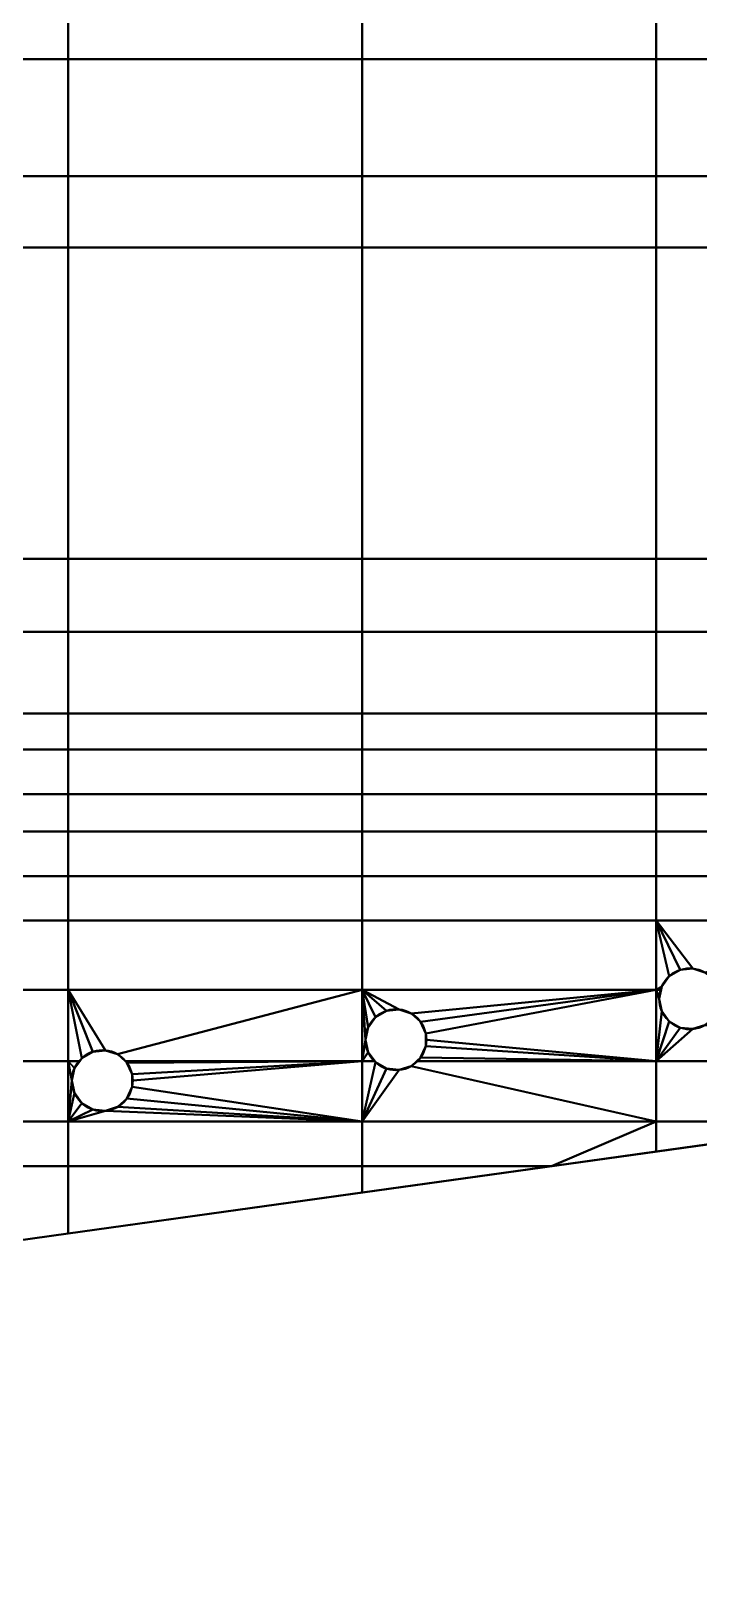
# Model space of a CAD drawing. Header units: millimetres. Extents: x 0 to 430, y 0 to 190.
# Drawn here: x 171 to 216, y 0.2 to 105.4 of the extents above; entities that cross this region are included whole.
import ezdxf

# ---------------------------------------------------------------- set-up
doc = ezdxf.new("R2010")
doc.units = ezdxf.units.MM
doc.layers.add('1', color=7, linetype='Continuous', true_color=0xffffff)

# ---------------------------------------------------------------- blocks, each defined once
blk = doc.blocks.new('UG_SURFACE_001')
at = {"layer": '1', "color": 252, "linetype": 'Continuous', "lineweight": 35}
for points in [[(173.519492, 113.211535, 3.5), (163.865298, 113.211535, 3.5), (163.865298, 103.461534, 3.5), (173.519492, 103.461534, 3.5)], [(173.519492, 103.461534, 1.5), (163.865298, 103.461534, 1.5), (163.865298, 113.211535, 1.5), (173.519492, 113.211535, 1.5)], [(193.349123, 113.211535, 3.5), (173.519492, 113.211535, 3.5), (173.519492, 103.461534, 3.5), (193.349123, 103.461534, 3.5)], [(193.349123, 103.461534, 1.5), (173.519492, 103.461534, 1.5), (173.519492, 113.211535, 1.5), (193.349123, 113.211535, 1.5)], [(213.178769, 113.211535, 3.5), (193.349123, 113.211535, 3.5), (193.349123, 103.461534, 3.5), (213.178769, 103.461534, 3.5)], [(213.178769, 103.461534, 1.5), (193.349123, 103.461534, 1.5), (193.349123, 113.211535, 1.5), (213.178769, 113.211535, 1.5)], [(233.008415, 113.211535, 3.5), (213.178769, 113.211535, 3.5), (213.178769, 103.461534, 3.5), (233.008415, 103.461534, 3.5)], [(233.008415, 103.461534, 1.5), (213.178769, 103.461534, 1.5), (213.178769, 113.211535, 1.5), (233.008415, 113.211535, 1.5)], [(173.519492, 103.461534, 3.5), (163.865298, 103.461534, 3.5), (163.865298, 95.571034, 3.5), (173.519492, 95.571034, 3.5)], [(173.519492, 95.571034, 1.5), (163.865298, 95.571034, 1.5), (163.865298, 103.461534, 1.5), (173.519492, 103.461534, 1.5)], [(193.349123, 103.461534, 3.5), (173.519492, 103.461534, 3.5), (173.519492, 95.571034, 3.5), (193.349123, 95.571034, 3.5)], [(193.349123, 95.571034, 1.5), (173.519492, 95.571034, 1.5), (173.519492, 103.461534, 1.5), (193.349123, 103.461534, 1.5)], [(213.178769, 103.461534, 3.5), (193.349123, 103.461534, 3.5), (193.349123, 95.571034, 3.5), (213.178769, 95.571034, 3.5)], [(213.178769, 95.571034, 1.5), (193.349123, 95.571034, 1.5), (193.349123, 103.461534, 1.5), (213.178769, 103.461534, 1.5)], [(233.008415, 103.461534, 3.5), (213.178769, 103.461534, 3.5), (213.178769, 95.571034, 3.5), (233.008415, 95.571034, 3.5)], [(233.008415, 95.571034, 1.5), (213.178769, 95.571034, 1.5), (213.178769, 103.461534, 1.5), (233.008415, 103.461534, 1.5)], [(173.519492, 95.571034, 3.5), (163.865298, 95.571034, 3.5), (163.865298, 90.742782, 3.5), (173.519492, 90.742782, 3.5)], [(173.519492, 90.742782, 1.5), (163.865298, 90.742782, 1.5), (163.865298, 95.571034, 1.5), (173.519492, 95.571034, 1.5)], [(193.349123, 95.571034, 3.5), (173.519492, 95.571034, 3.5), (173.519492, 90.742782, 3.5), (193.349123, 90.742782, 3.5)], [(193.349123, 90.742782, 1.5), (173.519492, 90.742782, 1.5), (173.519492, 95.571034, 1.5), (193.349123, 95.571034, 1.5)], [(213.178769, 95.571034, 3.5), (193.349123, 95.571034, 3.5), (193.349123, 90.742782, 3.5), (213.178769, 90.742782, 3.5)], [(213.178769, 90.742782, 1.5), (193.349123, 90.742782, 1.5), (193.349123, 95.571034, 1.5), (213.178769, 95.571034, 1.5)], [(233.008415, 95.571034, 3.5), (213.178769, 95.571034, 3.5), (213.178769, 90.742782, 3.5), (233.008415, 90.742782, 3.5)], [(233.008415, 90.742782, 1.5), (213.178769, 90.742782, 1.5), (213.178769, 95.571034, 1.5), (233.008415, 95.571034, 1.5)], [(173.519492, 90.742782, 3.5), (163.865298, 90.742782, 3.5), (163.865298, 69.739752, 3.5), (173.519492, 69.739752, 3.5)], [(173.519492, 69.739752, 1.5), (163.865298, 69.739752, 1.5), (163.865298, 90.742782, 1.5), (173.519492, 90.742782, 1.5)], [(193.349123, 90.742782, 3.5), (173.519492, 90.742782, 3.5), (173.519492, 69.739752, 3.5), (193.349123, 69.739752, 3.5)], [(193.349123, 69.739752, 1.5), (173.519492, 69.739752, 1.5), (173.519492, 90.742782, 1.5), (193.349123, 90.742782, 1.5)], [(213.178769, 90.742782, 3.5), (193.349123, 90.742782, 3.5), (193.349123, 69.739752, 3.5), (213.178769, 69.739752, 3.5)], [(213.178769, 69.739752, 1.5), (193.349123, 69.739752, 1.5), (193.349123, 90.742782, 1.5), (213.178769, 90.742782, 1.5)], [(233.008415, 90.742782, 3.5), (213.178769, 90.742782, 3.5), (213.178769, 69.739752, 3.5), (233.008415, 69.739752, 3.5)], [(233.008415, 69.739752, 1.5), (213.178769, 69.739752, 1.5), (213.178769, 90.742782, 1.5), (233.008415, 90.742782, 1.5)], [(173.519492, 69.739752, 3.5), (163.865298, 69.739752, 3.5), (163.865298, 64.802021, 3.5), (173.519492, 64.802021, 3.5)], [(173.519492, 64.802021, 1.5), (163.865298, 64.802021, 1.5), (163.865298, 69.739752, 1.5), (173.519492, 69.739752, 1.5)], [(193.349123, 69.739752, 3.5), (173.519492, 69.739752, 3.5), (173.519492, 64.802021, 3.5), (193.349123, 64.802021, 3.5)], [(193.349123, 64.802021, 1.5), (173.519492, 64.802021, 1.5), (173.519492, 69.739752, 1.5), (193.349123, 69.739752, 1.5)], [(213.178769, 69.739752, 3.5), (193.349123, 69.739752, 3.5), (193.349123, 64.802021, 3.5), (213.178769, 64.802021, 3.5)], [(213.178769, 64.802021, 1.5), (193.349123, 64.802021, 1.5), (193.349123, 69.739752, 1.5), (213.178769, 69.739752, 1.5)], [(233.008415, 69.739752, 3.5), (213.178769, 69.739752, 3.5), (213.178769, 64.802021, 3.5), (233.008415, 64.802021, 3.5)], [(233.008415, 64.802021, 1.5), (213.178769, 64.802021, 1.5), (213.178769, 69.739752, 1.5), (233.008415, 69.739752, 1.5)], [(173.519492, 64.802021, 3.5), (163.865298, 64.802021, 3.5), (163.865298, 59.30049, 3.5), (173.519492, 59.30049, 3.5)], [(173.519492, 59.30049, 1.5), (163.865298, 59.30049, 1.5), (163.865298, 64.802021, 1.5), (173.519492, 64.802021, 1.5)], [(193.349123, 64.802021, 3.5), (173.519492, 64.802021, 3.5), (173.519492, 59.30049, 3.5), (193.349123, 59.30049, 3.5)], [(193.349123, 59.30049, 1.5), (173.519492, 59.30049, 1.5), (173.519492, 64.802021, 1.5), (193.349123, 64.802021, 1.5)], [(213.178769, 64.802021, 3.5), (193.349123, 64.802021, 3.5), (193.349123, 59.30049, 3.5), (213.178769, 59.30049, 3.5)], [(213.178769, 59.30049, 1.5), (193.349123, 59.30049, 1.5), (193.349123, 64.802021, 1.5), (213.178769, 64.802021, 1.5)], [(233.008415, 64.802021, 3.5), (213.178769, 64.802021, 3.5), (213.178769, 59.30049, 3.5), (233.008415, 59.30049, 3.5)], [(233.008415, 59.30049, 1.5), (213.178769, 59.30049, 1.5), (213.178769, 64.802021, 1.5), (233.008415, 64.802021, 1.5)], [(173.519492, 59.30049, 3.5), (163.865298, 59.30049, 3.5), (163.865298, 56.87429, 3.5), (173.519492, 56.87429, 3.5)], [(173.519492, 56.87429, 1.5), (163.865298, 56.87429, 1.5), (163.865298, 59.30049, 1.5), (173.519492, 59.30049, 1.5)], [(193.349123, 59.30049, 3.5), (173.519492, 59.30049, 3.5), (173.519492, 56.87429, 3.5), (193.349123, 56.87429, 3.5)], [(193.349123, 56.87429, 1.5), (173.519492, 56.87429, 1.5), (173.519492, 59.30049, 1.5), (193.349123, 59.30049, 1.5)], [(213.178769, 59.30049, 3.5), (193.349123, 59.30049, 3.5), (193.349123, 56.87429, 3.5), (213.178769, 56.87429, 3.5)], [(213.178769, 56.87429, 1.5), (193.349123, 56.87429, 1.5), (193.349123, 59.30049, 1.5), (213.178769, 59.30049, 1.5)], [(233.008415, 59.30049, 3.5), (213.178769, 59.30049, 3.5), (213.178769, 56.87429, 3.5), (233.008415, 56.87429, 3.5)], [(233.008415, 56.87429, 1.5), (213.178769, 56.87429, 1.5), (213.178769, 59.30049, 1.5), (233.008415, 59.30049, 1.5)], [(173.519492, 56.87429, 3.5), (163.865298, 56.87429, 3.5), (163.865298, 53.849254, 3.5), (173.519492, 53.849254, 3.5)], [(173.519492, 53.849254, 1.5), (163.865298, 53.849254, 1.5), (163.865298, 56.87429, 1.5), (173.519492, 56.87429, 1.5)], [(193.349123, 56.87429, 3.5), (173.519492, 56.87429, 3.5), (173.519492, 53.849254, 3.5), (193.349123, 53.849254, 3.5)], [(193.349123, 53.849254, 1.5), (173.519492, 53.849254, 1.5), (173.519492, 56.87429, 1.5), (193.349123, 56.87429, 1.5)], [(213.178769, 56.87429, 3.5), (193.349123, 56.87429, 3.5), (193.349123, 53.849254, 3.5), (213.178769, 53.849254, 3.5)], [(213.178769, 53.849254, 1.5), (193.349123, 53.849254, 1.5), (193.349123, 56.87429, 1.5), (213.178769, 56.87429, 1.5)], [(233.008415, 56.87429, 3.5), (213.178769, 56.87429, 3.5), (213.178769, 53.849254, 3.5), (233.008415, 53.849254, 3.5)], [(233.008415, 53.849254, 1.5), (213.178769, 53.849254, 1.5), (213.178769, 56.87429, 1.5), (233.008415, 56.87429, 1.5)], [(173.519492, 53.849254, 3.5), (163.865298, 53.849254, 3.5), (163.865298, 51.337224, 3.5), (173.519492, 51.337224, 3.5)], [(173.519492, 51.337224, 1.5), (163.865298, 51.337224, 1.5), (163.865298, 53.849254, 1.5), (173.519492, 53.849254, 1.5)], [(193.349123, 53.849254, 3.5), (173.519492, 53.849254, 3.5), (173.519492, 51.337224, 3.5), (193.349123, 51.337224, 3.5)], [(193.349123, 51.337224, 1.5), (173.519492, 51.337224, 1.5), (173.519492, 53.849254, 1.5), (193.349123, 53.849254, 1.5)], [(213.178769, 53.849254, 3.5), (193.349123, 53.849254, 3.5), (193.349123, 51.337224, 3.5), (213.178769, 51.337224, 3.5)], [(213.178769, 51.337224, 1.5), (193.349123, 51.337224, 1.5), (193.349123, 53.849254, 1.5), (213.178769, 53.849254, 1.5)], [(233.008415, 53.849254, 3.5), (213.178769, 53.849254, 3.5), (213.178769, 51.337224, 3.5), (233.008415, 51.337224, 3.5)], [(233.008415, 51.337224, 1.5), (213.178769, 51.337224, 1.5), (213.178769, 53.849254, 1.5), (233.008415, 53.849254, 1.5)], [(173.519492, 51.337224, 3.5), (163.865298, 51.337224, 3.5), (163.865298, 48.325192, 3.5), (173.519492, 48.325192, 3.5)], [(173.519492, 48.325192, 1.5), (163.865298, 48.325192, 1.5), (163.865298, 51.337224, 1.5), (173.519492, 51.337224, 1.5)], [(193.349123, 51.337224, 3.5), (173.519492, 51.337224, 3.5), (173.519492, 48.325192, 3.5), (193.349123, 48.325192, 3.5)], [(193.349123, 48.325192, 1.5), (173.519492, 48.325192, 1.5), (173.519492, 51.337224, 1.5), (193.349123, 51.337224, 1.5)], [(213.178769, 51.337224, 3.5), (193.349123, 51.337224, 3.5), (193.349123, 48.325192, 3.5), (213.178769, 48.325192, 3.5)], [(213.178769, 48.325192, 1.5), (193.349123, 48.325192, 1.5), (193.349123, 51.337224, 1.5), (213.178769, 51.337224, 1.5)], [(233.008415, 51.337224, 3.5), (213.178769, 51.337224, 3.5), (213.178769, 48.325192, 3.5), (233.008415, 48.325192, 3.5)], [(233.008415, 48.325192, 1.5), (213.178769, 48.325192, 1.5), (213.178769, 51.337224, 1.5), (233.008415, 51.337224, 1.5)], [(173.519492, 48.325192, 3.5), (163.865298, 48.325192, 3.5), (163.865298, 45.313161, 3.5), (173.519492, 45.313161, 3.5)], [(173.519492, 45.313161, 1.5), (163.865298, 45.313161, 1.5), (163.865298, 48.325192, 1.5), (173.519492, 48.325192, 1.5)], [(193.349123, 48.325192, 3.5), (173.519492, 48.325192, 3.5), (173.519492, 45.313161, 3.5), (193.349123, 45.313161, 3.5)], [(193.349123, 45.313161, 1.5), (173.519492, 45.313161, 1.5), (173.519492, 48.325192, 1.5), (193.349123, 48.325192, 1.5)], [(213.178769, 48.325192, 3.5), (193.349123, 48.325192, 3.5), (193.349123, 45.313161, 3.5), (213.178769, 45.313161, 3.5)], [(213.178769, 45.313161, 1.5), (193.349123, 45.313161, 1.5), (193.349123, 48.325192, 1.5), (213.178769, 48.325192, 1.5)], [(233.008415, 48.325192, 3.5), (213.178769, 48.325192, 3.5), (213.178769, 45.313161, 3.5), (233.008415, 45.313161, 3.5)], [(233.008415, 45.313161, 1.5), (213.178769, 45.313161, 1.5), (213.178769, 48.325192, 1.5), (233.008415, 48.325192, 1.5)], [(173.519492, 45.313161, 3.5), (163.865298, 45.313161, 3.5), (163.865298, 40.638197, 3.5), (173.519492, 40.638197, 3.5)], [(173.519492, 40.638197, 1.5), (163.865298, 40.638197, 1.5), (163.865298, 45.313161, 1.5), (173.519492, 45.313161, 1.5)], [(193.349123, 45.313161, 3.5), (173.519492, 45.313161, 3.5), (173.519492, 40.638197, 3.5), (193.349123, 40.638197, 3.5)], [(193.349123, 40.638197, 1.5), (173.519492, 40.638197, 1.5), (173.519492, 45.313161, 1.5), (193.349123, 45.313161, 1.5)], [(213.178769, 45.313161, 3.5), (193.349123, 45.313161, 3.5), (193.349123, 40.638197, 3.5), (213.178769, 40.638197, 3.5)], [(213.178769, 40.638197, 1.5), (193.349123, 40.638197, 1.5), (193.349123, 45.313161, 1.5), (213.178769, 45.313161, 1.5)], [(213.178769, 45.313161, 3.5), (214.796811, 41.988764, 3.5), (215.644583, 42.077869, 3.5)], [(215.644583, 42.077869, 3.5), (216.455311, 41.81445, 3.5), (233.008415, 45.313161, 3.5), (213.178769, 45.313161, 3.5)], [(213.178769, 45.313161, 3.5), (213.178769, 40.638197, 3.5), (213.557541, 40.872909, 3.5), (214.058578, 41.562546, 3.5)], [(214.058578, 41.562546, 3.5), (214.796811, 41.988764, 3.5), (213.178769, 45.313161, 3.5)], [(213.178769, 45.313161, 1.5), (233.008415, 45.313161, 1.5), (216.455311, 41.81445, 1.5), (215.644583, 42.077869, 1.5)], [(213.178769, 45.313161, 1.5), (214.796811, 41.988764, 1.5), (214.058578, 41.562546, 1.5)], [(214.058578, 41.562546, 1.5), (213.557541, 40.872909, 1.5), (213.178769, 40.638197, 1.5), (213.178769, 45.313161, 1.5)], [(215.644583, 42.077869, 1.5), (214.796811, 41.988764, 1.5), (213.178769, 45.313161, 1.5)], [(215.644583, 42.077869, 1.5), (215.644583, 42.077869, 3.5), (214.796811, 41.988764, 3.5), (214.796811, 41.988764, 1.5)], [(216.455311, 41.81445, 1.5), (216.455311, 41.81445, 3.5), (215.644583, 42.077869, 3.5), (215.644583, 42.077869, 1.5)], [(214.058578, 41.562546, 1.5), (214.058578, 41.562546, 3.5), (213.557541, 40.872909, 3.5), (213.557541, 40.872909, 1.5)], [(214.796811, 41.988764, 1.5), (214.796811, 41.988764, 3.5), (214.058578, 41.562546, 3.5), (214.058578, 41.562546, 1.5)], [(173.519492, 40.638197, 3.5), (163.865298, 40.638197, 3.5), (163.865298, 35.826165, 3.5), (173.519492, 35.826165, 3.5)], [(173.519492, 35.826165, 1.5), (163.865298, 35.826165, 1.5), (163.865298, 40.638197, 1.5), (173.519492, 40.638197, 1.5)], [(173.519492, 40.638197, 3.5), (175.180092, 36.464699, 3.5), (176.027864, 36.553804, 3.5)], [(176.027864, 36.553804, 3.5), (176.838577, 36.290385, 3.5), (193.349123, 40.638197, 3.5), (173.519492, 40.638197, 3.5)], [(173.519492, 40.638197, 3.5), (173.519492, 35.826165, 3.5), (174.287602, 35.826165, 3.5), (174.441859, 36.038481, 3.5)], [(174.441859, 36.038481, 3.5), (175.180092, 36.464699, 3.5), (173.519492, 40.638197, 3.5)], [(173.519492, 40.638197, 1.5), (193.349123, 40.638197, 1.5), (176.838577, 36.290385, 1.5), (176.027864, 36.553804, 1.5)], [(173.519492, 40.638197, 1.5), (175.180092, 36.464699, 1.5), (174.441859, 36.038481, 1.5)], [(176.027864, 36.553804, 1.5), (175.180092, 36.464699, 1.5), (173.519492, 40.638197, 1.5)], [(174.441859, 36.038481, 1.5), (174.287602, 35.826165, 1.5), (173.519492, 35.826165, 1.5), (173.519492, 40.638197, 1.5)], [(176.838577, 36.290385, 3.5), (177.354157, 35.826165, 3.5), (193.349123, 35.826165, 3.5), (193.349123, 40.638197, 3.5)], [(193.349123, 40.638197, 1.5), (193.349123, 35.826165, 1.5), (177.354157, 35.826165, 1.5), (176.838577, 36.290385, 1.5)], [(193.349123, 40.638197, 3.5), (194.988459, 39.226733, 3.5), (195.836231, 39.315835, 3.5)], [(193.349123, 40.638197, 3.5), (193.349123, 35.826165, 3.5), (193.57194, 37.277065, 3.5)], [(195.836231, 39.315835, 3.5), (196.646944, 39.052419, 3.5), (213.178769, 40.638197, 3.5), (193.349123, 40.638197, 3.5)], [(193.349123, 40.638197, 3.5), (193.749174, 38.110875, 3.5), (194.250226, 38.800512, 3.5)], [(194.250226, 38.800512, 3.5), (194.988459, 39.226733, 3.5), (193.349123, 40.638197, 3.5)], [(193.57194, 37.277065, 3.5), (193.749174, 38.110875, 3.5), (193.349123, 40.638197, 3.5)], [(193.349123, 40.638197, 1.5), (193.749174, 38.110875, 1.5), (193.57194, 37.277065, 1.5)], [(193.349123, 40.638197, 1.5), (213.178769, 40.638197, 1.5), (196.646944, 39.052419, 1.5), (195.836231, 39.315835, 1.5)], [(193.57194, 37.277065, 1.5), (193.349123, 35.826165, 1.5), (193.349123, 40.638197, 1.5)], [(193.349123, 40.638197, 1.5), (194.988459, 39.226733, 1.5), (194.250226, 38.800512, 1.5)], [(195.836231, 39.315835, 1.5), (194.988459, 39.226733, 1.5), (193.349123, 40.638197, 1.5)], [(194.250226, 38.800512, 1.5), (193.749174, 38.110875, 1.5), (193.349123, 40.638197, 1.5)], [(213.178769, 40.638197, 3.5), (196.646944, 39.052419, 3.5), (197.280422, 38.482025, 3.5)], [(197.280422, 38.482025, 1.5), (196.646944, 39.052419, 1.5), (213.178769, 40.638197, 1.5)], [(197.280422, 38.482025, 3.5), (197.627142, 37.703287, 3.5), (213.178769, 40.638197, 3.5)], [(197.627142, 37.703287, 1.5), (197.280422, 38.482025, 1.5), (213.178769, 40.638197, 1.5)], [(213.178769, 35.826165, 3.5), (213.178769, 40.638197, 3.5), (197.627142, 37.703287, 3.5), (197.627142, 36.850847, 3.5)], [(197.671935, 37.277065, 1.5), (197.627142, 37.703287, 1.5), (213.178769, 40.638197, 1.5), (213.178769, 35.826165, 1.5)], [(213.178769, 40.638197, 3.5), (213.507652, 40.638197, 3.5), (213.557541, 40.872909, 3.5)], [(213.557541, 40.872909, 1.5), (213.507652, 40.638197, 1.5), (213.178769, 40.638197, 1.5)], [(213.178769, 40.638197, 3.5), (213.178769, 35.826165, 3.5), (213.557541, 39.205287, 3.5), (213.380307, 40.039096, 3.5)], [(213.380307, 40.039096, 3.5), (213.507652, 40.638197, 3.5), (213.178769, 40.638197, 3.5)], [(213.178769, 40.638197, 1.5), (213.507652, 40.638197, 1.5), (213.380307, 40.039096, 1.5)], [(213.380307, 40.039096, 1.5), (213.557541, 39.205287, 1.5), (213.178769, 35.826165, 1.5), (213.178769, 40.638197, 1.5)], [(213.507652, 40.638197, 3.5), (213.380307, 40.039096, 3.5), (213.380307, 40.039096, 1.5), (213.507652, 40.638197, 1.5)], [(213.380307, 40.039096, 1.5), (213.380307, 40.039096, 3.5), (213.557541, 39.205287, 3.5), (213.557541, 39.205287, 1.5)], [(213.507652, 40.638197, 1.5), (213.557541, 40.872909, 1.5), (213.557541, 40.872909, 3.5), (213.507652, 40.638197, 3.5)], [(194.988459, 39.226733, 1.5), (194.988459, 39.226733, 3.5), (194.250226, 38.800512, 3.5), (194.250226, 38.800512, 1.5)], [(195.836231, 39.315835, 1.5), (195.836231, 39.315835, 3.5), (194.988459, 39.226733, 3.5), (194.988459, 39.226733, 1.5)], [(196.646944, 39.052419, 1.5), (196.646944, 39.052419, 3.5), (195.836231, 39.315835, 3.5), (195.836231, 39.315835, 1.5)], [(197.280422, 38.482025, 1.5), (197.280422, 38.482025, 3.5), (196.646944, 39.052419, 3.5), (196.646944, 39.052419, 1.5)], [(214.058578, 38.51565, 3.5), (213.557541, 39.205287, 3.5), (213.178769, 35.826165, 3.5)], [(213.178769, 35.826165, 1.5), (213.557541, 39.205287, 1.5), (214.058578, 38.51565, 1.5)], [(213.557541, 39.205287, 1.5), (213.557541, 39.205287, 3.5), (214.058578, 38.51565, 3.5), (214.058578, 38.51565, 1.5)], [(193.749174, 38.110875, 1.5), (193.749174, 38.110875, 3.5), (193.57194, 37.277065, 3.5), (193.57194, 37.277065, 1.5)], [(194.250226, 38.800512, 1.5), (194.250226, 38.800512, 3.5), (193.749174, 38.110875, 3.5), (193.749174, 38.110875, 1.5)], [(197.627142, 37.703287, 1.5), (197.627142, 37.703287, 3.5), (197.280422, 38.482025, 3.5), (197.280422, 38.482025, 1.5)], [(213.178769, 35.826165, 3.5), (214.796811, 38.089432, 3.5), (214.058578, 38.51565, 3.5)], [(214.058578, 38.51565, 1.5), (214.796811, 38.089432, 1.5), (213.178769, 35.826165, 1.5)], [(213.178769, 35.826165, 3.5), (233.008415, 35.826165, 3.5), (216.455311, 38.263746, 3.5), (215.644583, 38.000327, 3.5)], [(215.644583, 38.000327, 1.5), (216.455311, 38.263746, 1.5), (233.008415, 35.826165, 1.5), (213.178769, 35.826165, 1.5)], [(215.644583, 38.000327, 3.5), (214.796811, 38.089432, 3.5), (213.178769, 35.826165, 3.5)], [(213.178769, 35.826165, 1.5), (214.796811, 38.089432, 1.5), (215.644583, 38.000327, 1.5)], [(214.058578, 38.51565, 1.5), (214.058578, 38.51565, 3.5), (214.796811, 38.089432, 3.5), (214.796811, 38.089432, 1.5)], [(214.796811, 38.089432, 1.5), (214.796811, 38.089432, 3.5), (215.644583, 38.000327, 3.5), (215.644583, 38.000327, 1.5)], [(215.644583, 38.000327, 1.5), (215.644583, 38.000327, 3.5), (216.455311, 38.263746, 3.5), (216.455311, 38.263746, 1.5)], [(193.349123, 35.826165, 3.5), (193.749174, 36.443256, 3.5), (193.57194, 37.277065, 3.5)], [(193.57194, 37.277065, 1.5), (193.749174, 36.443256, 1.5), (193.349123, 35.826165, 1.5)], [(193.57194, 37.277065, 1.5), (193.57194, 37.277065, 3.5), (193.749174, 36.443256, 3.5), (193.749174, 36.443256, 1.5)], [(213.178769, 35.826165, 3.5), (197.627142, 36.850847, 3.5), (197.280422, 36.072105, 3.5)], [(213.178769, 35.826165, 1.5), (197.280422, 36.072105, 1.5), (197.627142, 36.850847, 1.5)], [(197.280422, 36.072105, 1.5), (197.280422, 36.072105, 3.5), (197.627142, 36.850847, 3.5), (197.627142, 36.850847, 1.5)], [(197.627142, 37.703287, 3.5), (197.627142, 37.703287, 1.5), (197.671935, 37.277065, 1.5)], [(197.671935, 37.277065, 1.5), (197.627142, 36.850847, 3.5), (197.627142, 37.703287, 3.5)], [(213.178769, 35.826165, 1.5), (197.627142, 36.850847, 1.5), (197.671935, 37.277065, 1.5)], [(197.671935, 37.277065, 1.5), (197.627142, 36.850847, 1.5), (197.627142, 36.850847, 3.5)], [(173.519492, 35.826165, 3.5), (163.865298, 35.826165, 3.5), (163.865298, 31.753004, 3.5), (173.519492, 31.753004, 3.5)], [(173.519492, 31.753004, 1.5), (163.865298, 31.753004, 1.5), (163.865298, 35.826165, 1.5), (173.519492, 35.826165, 1.5)], [(173.763573, 34.515034, 3.5), (173.519492, 35.826165, 3.5), (173.519492, 31.753004, 3.5)], [(173.763573, 34.515034, 3.5), (173.940808, 35.348844, 3.5), (173.519492, 35.826165, 3.5)], [(173.940808, 35.348844, 3.5), (174.287602, 35.826165, 3.5), (173.519492, 35.826165, 3.5)], [(173.519492, 31.753004, 1.5), (173.519492, 35.826165, 1.5), (173.763573, 34.515034, 1.5)], [(173.519492, 35.826165, 1.5), (173.940808, 35.348844, 1.5), (173.763573, 34.515034, 1.5)], [(173.519492, 35.826165, 1.5), (174.287602, 35.826165, 1.5), (173.940808, 35.348844, 1.5)], [(174.287602, 35.826165, 3.5), (173.940808, 35.348844, 3.5), (173.940808, 35.348844, 1.5), (174.287602, 35.826165, 1.5)], [(174.287602, 35.826165, 1.5), (174.441859, 36.038481, 1.5), (174.441859, 36.038481, 3.5), (174.287602, 35.826165, 3.5)], [(175.180092, 36.464699, 1.5), (175.180092, 36.464699, 3.5), (174.441859, 36.038481, 3.5), (174.441859, 36.038481, 1.5)], [(176.027864, 36.553804, 1.5), (176.027864, 36.553804, 3.5), (175.180092, 36.464699, 3.5), (175.180092, 36.464699, 1.5)], [(176.838577, 36.290385, 1.5), (176.838577, 36.290385, 3.5), (176.027864, 36.553804, 3.5), (176.027864, 36.553804, 1.5)], [(177.354157, 35.826165, 3.5), (176.838577, 36.290385, 3.5), (176.838577, 36.290385, 1.5), (177.354157, 35.826165, 1.5)], [(193.349123, 35.826165, 3.5), (177.354157, 35.826165, 3.5), (177.47207, 35.719994, 3.5)], [(177.47207, 35.719994, 1.5), (177.354157, 35.826165, 1.5), (193.349123, 35.826165, 1.5)], [(177.354157, 35.826165, 1.5), (177.47207, 35.719994, 1.5), (177.47207, 35.719994, 3.5), (177.354157, 35.826165, 3.5)], [(193.349123, 35.826165, 3.5), (177.47207, 35.719994, 3.5), (177.81879, 34.941252, 3.5)], [(177.81879, 34.941252, 1.5), (177.47207, 35.719994, 1.5), (193.349123, 35.826165, 1.5)], [(177.81879, 34.941252, 3.5), (177.81879, 34.088816, 3.5), (193.349123, 31.753004, 3.5), (193.349123, 35.826165, 3.5)], [(193.349123, 35.826165, 1.5), (193.349123, 31.753004, 1.5), (177.81879, 34.088816, 1.5), (177.863583, 34.515034, 1.5)], [(177.863583, 34.515034, 1.5), (177.81879, 34.941252, 1.5), (193.349123, 35.826165, 1.5)], [(193.349123, 35.826165, 3.5), (194.197521, 35.826165, 3.5), (193.749174, 36.443256, 3.5)], [(193.749174, 36.443256, 1.5), (194.197521, 35.826165, 1.5), (193.349123, 35.826165, 1.5)], [(194.250226, 35.753619, 3.5), (194.197521, 35.826165, 3.5), (193.349123, 35.826165, 3.5), (193.349123, 31.753004, 3.5)], [(193.349123, 31.753004, 1.5), (193.349123, 35.826165, 1.5), (194.197521, 35.826165, 1.5), (194.250226, 35.753619, 1.5)], [(193.349123, 31.753004, 3.5), (194.988459, 35.327401, 3.5), (194.250226, 35.753619, 3.5)], [(194.250226, 35.753619, 1.5), (194.988459, 35.327401, 1.5), (193.349123, 31.753004, 1.5)], [(194.197521, 35.826165, 1.5), (193.749174, 36.443256, 1.5), (193.749174, 36.443256, 3.5), (194.197521, 35.826165, 3.5)], [(194.197521, 35.826165, 3.5), (194.250226, 35.753619, 3.5), (194.250226, 35.753619, 1.5), (194.197521, 35.826165, 1.5)], [(194.250226, 35.753619, 1.5), (194.250226, 35.753619, 3.5), (194.988459, 35.327401, 3.5), (194.988459, 35.327401, 1.5)], [(213.178769, 31.753004, 3.5), (213.178769, 35.826165, 3.5), (197.007284, 35.826165, 3.5), (196.646944, 35.501715, 3.5)], [(196.646944, 35.501715, 1.5), (197.007284, 35.826165, 1.5), (213.178769, 35.826165, 1.5), (213.178769, 31.753004, 1.5)], [(197.007284, 35.826165, 1.5), (196.646944, 35.501715, 1.5), (196.646944, 35.501715, 3.5), (197.007284, 35.826165, 3.5)], [(197.280422, 36.072105, 3.5), (197.007284, 35.826165, 3.5), (213.178769, 35.826165, 3.5)], [(213.178769, 35.826165, 1.5), (197.007284, 35.826165, 1.5), (197.280422, 36.072105, 1.5)], [(197.007284, 35.826165, 3.5), (197.280422, 36.072105, 3.5), (197.280422, 36.072105, 1.5), (197.007284, 35.826165, 1.5)], [(233.008415, 35.826165, 3.5), (213.178769, 35.826165, 3.5), (213.178769, 31.753004, 3.5), (227.721855, 31.753004, 3.5)], [(227.721855, 31.753004, 1.5), (213.178769, 31.753004, 1.5), (213.178769, 35.826165, 1.5), (233.008415, 35.826165, 1.5)], [(173.940808, 35.348844, 1.5), (173.940808, 35.348844, 3.5), (173.763573, 34.515034, 3.5), (173.763573, 34.515034, 1.5)], [(177.81879, 34.941252, 1.5), (177.81879, 34.941252, 3.5), (177.47207, 35.719994, 3.5), (177.47207, 35.719994, 1.5)], [(177.81879, 34.088816, 3.5), (177.81879, 34.941252, 3.5), (177.863583, 34.515034, 1.5)], [(177.81879, 34.941252, 3.5), (177.81879, 34.941252, 1.5), (177.863583, 34.515034, 1.5)], [(193.349123, 31.753004, 3.5), (213.178769, 31.753004, 3.5), (196.646944, 35.501715, 3.5), (195.836231, 35.238296, 3.5)], [(195.836231, 35.238296, 1.5), (196.646944, 35.501715, 1.5), (213.178769, 31.753004, 1.5), (193.349123, 31.753004, 1.5)], [(195.836231, 35.238296, 3.5), (194.988459, 35.327401, 3.5), (193.349123, 31.753004, 3.5)], [(193.349123, 31.753004, 1.5), (194.988459, 35.327401, 1.5), (195.836231, 35.238296, 1.5)], [(194.988459, 35.327401, 1.5), (194.988459, 35.327401, 3.5), (195.836231, 35.238296, 3.5), (195.836231, 35.238296, 1.5)], [(195.836231, 35.238296, 1.5), (195.836231, 35.238296, 3.5), (196.646944, 35.501715, 3.5), (196.646944, 35.501715, 1.5)], [(173.519492, 31.753004, 3.5), (173.940808, 33.681225, 3.5), (173.763573, 34.515034, 3.5)], [(173.763573, 34.515034, 1.5), (173.940808, 33.681225, 1.5), (173.519492, 31.753004, 1.5)], [(174.441859, 32.991588, 3.5), (173.940808, 33.681225, 3.5), (173.519492, 31.753004, 3.5)], [(173.519492, 31.753004, 1.5), (173.940808, 33.681225, 1.5), (174.441859, 32.991588, 1.5)], [(173.763573, 34.515034, 1.5), (173.763573, 34.515034, 3.5), (173.940808, 33.681225, 3.5), (173.940808, 33.681225, 1.5)], [(173.940808, 33.681225, 1.5), (173.940808, 33.681225, 3.5), (174.441859, 32.991588, 3.5), (174.441859, 32.991588, 1.5)], [(193.349123, 31.753004, 3.5), (177.81879, 34.088816, 3.5), (177.47207, 33.310074, 3.5)], [(193.349123, 31.753004, 1.5), (177.47207, 33.310074, 1.5), (177.81879, 34.088816, 1.5)], [(177.47207, 33.310074, 1.5), (177.47207, 33.310074, 3.5), (177.81879, 34.088816, 3.5), (177.81879, 34.088816, 1.5)], [(177.863583, 34.515034, 1.5), (177.81879, 34.088816, 1.5), (177.81879, 34.088816, 3.5)], [(173.519492, 31.753004, 3.5), (175.180092, 32.56537, 3.5), (174.441859, 32.991588, 3.5)], [(174.441859, 32.991588, 1.5), (175.180092, 32.56537, 1.5), (173.519492, 31.753004, 1.5)], [(174.441859, 32.991588, 1.5), (174.441859, 32.991588, 3.5), (175.180092, 32.56537, 3.5), (175.180092, 32.56537, 1.5)], [(193.349123, 31.753004, 3.5), (176.838577, 32.739684, 3.5), (176.027864, 32.476265, 3.5)], [(176.027864, 32.476265, 1.5), (176.838577, 32.739684, 1.5), (193.349123, 31.753004, 1.5)], [(176.027864, 32.476265, 1.5), (176.027864, 32.476265, 3.5), (176.838577, 32.739684, 3.5), (176.838577, 32.739684, 1.5)], [(177.47207, 33.310074, 3.5), (176.838577, 32.739684, 3.5), (193.349123, 31.753004, 3.5)], [(193.349123, 31.753004, 1.5), (176.838577, 32.739684, 1.5), (177.47207, 33.310074, 1.5)], [(176.838577, 32.739684, 1.5), (176.838577, 32.739684, 3.5), (177.47207, 33.310074, 3.5), (177.47207, 33.310074, 1.5)], [(173.519492, 31.753004, 3.5), (163.865298, 31.753004, 3.5), (163.865298, 28.74097, 3.5), (173.519492, 28.74097, 3.5)], [(173.519492, 28.74097, 1.5), (163.865298, 28.74097, 1.5), (163.865298, 31.753004, 1.5), (173.519492, 31.753004, 1.5)], [(176.027864, 32.476265, 3.5), (175.180092, 32.56537, 3.5), (173.519492, 31.753004, 3.5)], [(173.519492, 31.753004, 1.5), (175.180092, 32.56537, 1.5), (176.027864, 32.476265, 1.5)], [(176.027864, 32.476265, 3.5), (173.519492, 31.753004, 3.5), (193.349123, 31.753004, 3.5)], [(193.349123, 31.753004, 1.5), (173.519492, 31.753004, 1.5), (176.027864, 32.476265, 1.5)], [(193.349123, 31.753004, 3.5), (173.519492, 31.753004, 3.5), (173.519492, 28.74097, 3.5), (193.349123, 28.74097, 3.5)], [(193.349123, 28.74097, 1.5), (173.519492, 28.74097, 1.5), (173.519492, 31.753004, 1.5), (193.349123, 31.753004, 1.5)], [(175.180092, 32.56537, 1.5), (175.180092, 32.56537, 3.5), (176.027864, 32.476265, 3.5), (176.027864, 32.476265, 1.5)], [(213.178769, 31.753004, 3.5), (193.349123, 31.753004, 3.5), (193.349123, 28.74097, 3.5), (206.12058, 28.74097, 3.5)], [(206.12058, 28.74097, 1.5), (193.349123, 28.74097, 1.5), (193.349123, 31.753004, 1.5), (213.178769, 31.753004, 1.5)], [(206.12058, 28.74097, 3.5), (213.178769, 29.725149, 3.5), (213.178769, 31.753004, 3.5)], [(213.178769, 31.753004, 1.5), (213.178769, 29.725149, 1.5), (206.12058, 28.74097, 1.5)], [(227.721855, 31.753004, 3.5), (213.178769, 31.753004, 3.5), (213.178769, 29.725149, 3.5)], [(213.178769, 29.725149, 1.5), (213.178769, 31.753004, 1.5), (227.721855, 31.753004, 1.5)], [(213.178769, 29.725149, 1.5), (227.721855, 31.753004, 1.5), (227.721855, 31.753004, 3.5), (213.178769, 29.725149, 3.5)], [(206.12058, 28.74097, 1.5), (213.178769, 29.725149, 1.5), (213.178769, 29.725149, 3.5), (206.12058, 28.74097, 3.5)], [(173.519492, 24.195151, 3.5), (173.519492, 28.74097, 3.5), (163.865298, 28.74097, 3.5), (163.865298, 22.848995, 3.5)], [(163.865298, 22.848995, 1.5), (163.865298, 28.74097, 1.5), (173.519492, 28.74097, 1.5), (173.519492, 24.195151, 1.5)], [(193.349123, 26.960149, 3.5), (193.349123, 28.74097, 3.5), (173.519492, 28.74097, 3.5), (173.519492, 24.195151, 3.5)], [(173.519492, 24.195151, 1.5), (173.519492, 28.74097, 1.5), (193.349123, 28.74097, 1.5), (193.349123, 26.960149, 1.5)], [(206.12058, 28.74097, 3.5), (193.349123, 28.74097, 3.5), (193.349123, 26.960149, 3.5)], [(193.349123, 26.960149, 1.5), (193.349123, 28.74097, 1.5), (206.12058, 28.74097, 1.5)], [(193.349123, 26.960149, 1.5), (206.12058, 28.74097, 1.5), (206.12058, 28.74097, 3.5), (193.349123, 26.960149, 3.5)], [(173.519492, 24.195151, 1.5), (193.349123, 26.960149, 1.5), (193.349123, 26.960149, 3.5), (173.519492, 24.195151, 3.5)], [(163.865298, 22.848995, 1.5), (173.519492, 24.195151, 1.5), (173.519492, 24.195151, 3.5), (163.865298, 22.848995, 3.5)]]:
    blk.add_3dface(points, dxfattribs=at)

msp = doc.modelspace()

# ---------------------------------------------------------------- linework, layer by layer
at = {"layer": '1', "color": 252, "linetype": 'Continuous', "lineweight": 35}
for p, q in [((1.5, 0.209156, 1.5), (430, 59.958194, 1.5)), ((1.5, 0.209156, 3.5), (430, 59.958194, 3.5))]:
    msp.add_line(p, q, dxfattribs=at)
for centre in [(215.430303, 40.039098, 1.5), (195.621942, 37.277066, 1.5), (175.81358, 34.515034, 1.5)]:
    msp.add_circle(centre, 2.05, dxfattribs=at)
at = {"layer": '1', "color": 252, "linetype": 'Continuous', "lineweight": 35, "extrusion": (0, 0, -1)}
for centre in [(-215.430303, 40.039098, -3.5), (-195.621942, 37.277066, -3.5), (-175.81358, 34.515034, -3.5)]:
    msp.add_circle(centre, 2.05, dxfattribs=at)

# ---------------------------------------------------------------- block references
at = {"layer": '1', "color": 252, "linetype": 'Continuous', "lineweight": 35}
msp.add_blockref('UG_SURFACE_001', (0, 0), dxfattribs=at)

doc.saveas('drawing.dxf')
